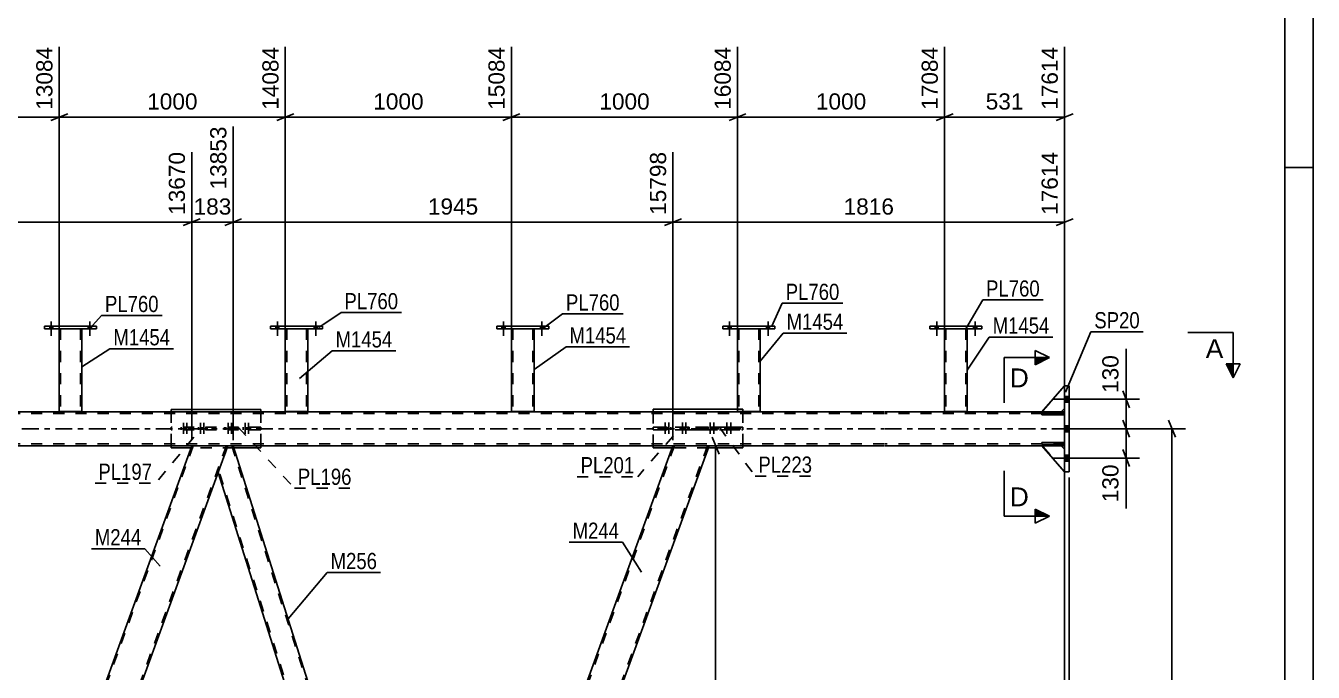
# Model space of a CAD drawing. Header units: millimetres. Extents: x -136 to 705, y -401 to 193.
# Drawn here: x 477.4 to 705.2, y -43.1 to 71.3 of the extents above; entities that cross this region are included whole.
import ezdxf

# ---------------------------------------------------------------- set-up
doc = ezdxf.new("R2010")
doc.units = ezdxf.units.MM
doc.linetypes.add('DXK_LINE_DOT2', pattern=[3.9198, 1.9599, -1.9599])
doc.linetypes.add('DXK_LINE_DOT3', pattern=[5.9187, 2.979, -0.9799, 0.9799, -0.9799])
doc.styles.add('Arial', font='ARIAL.TTF', dxfattribs={"height": 0.2})
doc.styles.add('Arial Narrow', font='ARIALN.TTF', dxfattribs={"height": 0.2})

# ---------------------------------------------------------------- blocks, each defined once
blk = doc.blocks.new('Unknown-318464307-1115')
at = {"color": 5, "linetype": 'Continuous'}
for p, q in [((705.2, -400.79), (705.2, 193.21)), ((700.2, -395.79), (700.2, 188.21)), ((705.2, 46.21), (700.2, 46.21))]:
    blk.add_line(p, q, dxfattribs=at)
blk = doc.blocks.new('Part-318464307-3198 - 3161')
at = {"color": 2, "linetype": 'Continuous'}
for p, q in [((588.4, 3.44), (588.4, 3)), ((603.34, 3.44), (588.4, 3.44)), ((604.31, 3.03), (604.31, 3)), ((588.4, -3.36), (588.4, -3)), ((591.78, -3.36), (588.4, -3.36)), ((604.31, -3.36), (598.16, -3.36)), ((604.31, -3.36), (604.31, -3))]:
    blk.add_line(p, q, dxfattribs=at)
at = {"color": 7, "linetype": 'DXK_LINE_DOT2'}
for p, q in [((588.4, -3), (588.4, 3)), ((604.31, 3.44), (603.34, 3.44)), ((604.31, 3.44), (604.31, 3.03)), ((604.31, 3), (604.31, -3)), ((598.16, -3.36), (591.78, -3.36))]:
    blk.add_line(p, q, dxfattribs=at)
blk = doc.blocks.new('Part-318464307-3328 - 3161')
at = {"color": 2, "linetype": 'Continuous'}
for p, q in [((523.34, 3.03), (523.34, 17.67)), ((527.34, 17.67), (527.34, 3.03)), ((527.31, 3.03), (523.34, 3.03)), ((527.34, 3.03), (527.31, 3.03))]:
    blk.add_line(p, q, dxfattribs=at)
at = {"color": 7, "linetype": 'DXK_LINE_DOT2'}
for p, q in [((523.34, 17.67), (527.34, 17.67)), ((523.58, 17.67), (523.58, 3.03)), ((527.1, 17.67), (527.1, 3.03)), ((527.09, 3.03), (527.1, 3.03))]:
    blk.add_line(p, q, dxfattribs=at)
blk = doc.blocks.new('Part-318464307-3621 - 3161')
at = {"color": 2, "linetype": 'Continuous'}
for p, q in [((637.38, 17.67), (637.38, 18.15)), ((646.58, 18.15), (637.38, 18.15)), ((646.58, 17.67), (637.38, 17.67)), ((646.58, 17.67), (646.58, 18.15))]:
    blk.add_line(p, q, dxfattribs=at)
blk = doc.blocks.new('Bolt-318464307-3226 - 3161')
at = {"linetype": 'Continuous'}
for points in [[(662, 4.68), (662, 5.72), (661.2, 5.72), (661.2, 4.68)], [(662, 4.68), (662, 5.72), (661.2, 5.72), (661.2, 4.68)], [(662, 4.68), (662, 5.72), (661.2, 5.72), (661.2, 4.68)], [(662, -0.52), (662, 0.52), (661.2, 0.52), (661.2, -0.52)], [(662, -0.52), (662, 0.52), (661.2, 0.52), (661.2, -0.52)], [(662, -5.72), (662, -4.68), (661.2, -4.68), (661.2, -5.72)], [(662, -5.72), (662, -4.68), (661.2, -4.68), (661.2, -5.72)], [(662, -5.72), (662, -4.68), (661.2, -4.68), (661.2, -5.72)]]:
    blk.add_hatch(color=1, dxfattribs=at).paths.add_polyline_path(points)
at = {"color": 1, "linetype": 'Continuous'}
for p, q in [((663.4, 5.2), (659.2, 5.2)), ((663.4, 5.2), (659.2, 5.2)), ((663.4, 5.2), (659.2, 5.2)), ((662, 5.72), (661.2, 5.72)), ((662, 5.72), (661.2, 5.72)), ((662, 5.72), (661.2, 5.72)), ((662, 4.68), (661.2, 4.68)), ((662, 4.68), (661.2, 4.68)), ((662, 4.68), (661.2, 4.68)), ((663.4, 0), (659.2, 0)), ((663.4, 0), (659.2, 0)), ((662, 0.52), (661.2, 0.52)), ((662, 0.52), (661.2, 0.52)), ((662, -0.52), (661.2, -0.52)), ((662, -0.52), (661.2, -0.52)), ((663.4, -5.2), (659.2, -5.2)), ((663.4, -5.2), (659.2, -5.2)), ((663.4, -5.2), (659.2, -5.2)), ((662, -4.68), (661.2, -4.68)), ((662, -4.68), (661.2, -4.68)), ((662, -4.68), (661.2, -4.68)), ((662, -5.72), (661.2, -5.72)), ((662, -5.72), (661.2, -5.72)), ((662, -5.72), (661.2, -5.72))]:
    blk.add_line(p, q, dxfattribs=at)
blk = doc.blocks.new('Part-318464307-3362 - 3161')
at = {"color": 2, "linetype": 'Continuous'}
for p, q in [((661.2, 7.6), (657.2, 3)), ((657.2, 3), (660.6, 3)), ((660.6, 3), (661.2, 3.6))]:
    blk.add_line(p, q, dxfattribs=at)
at = {"color": 7, "linetype": 'DXK_LINE_DOT2'}
blk.add_line((661.2, 7.6), (661.2, 3.6), dxfattribs=at)
blk = doc.blocks.new('Part-318464307-3249 - 3161')
at = {"color": 7, "linetype": 'DXK_LINE_DOT2'}
for p, q in [((657.2, -3), (660.6, -3)), ((661.2, -7.6), (657.2, -3)), ((660.6, -3), (661.2, -3.6)), ((661.2, -3.6), (661.2, -7.6))]:
    blk.add_line(p, q, dxfattribs=at)
blk = doc.blocks.new('Part-318464307-3250 - 3161')
at = {"color": 2, "linetype": 'Continuous'}
for p, q in [((657.2, -3), (660.6, -3)), ((661.2, -7.6), (657.2, -3)), ((660.6, -3), (661.2, -3.6))]:
    blk.add_line(p, q, dxfattribs=at)
at = {"color": 7, "linetype": 'DXK_LINE_DOT2'}
blk.add_line((661.2, -7.6), (661.2, -3.6), dxfattribs=at)
blk = doc.blocks.new('Part-318464307-3251 - 3161')
at = {"color": 7, "linetype": 'DXK_LINE_DOT2'}
for p, q in [((661.2, 7.6), (657.2, 3)), ((661.2, 3.6), (661.2, 7.6)), ((657.2, 3), (660.6, 3)), ((660.6, 3), (661.2, 3.6))]:
    blk.add_line(p, q, dxfattribs=at)
blk = doc.blocks.new('Part-318464307-3318 - 3161')
at = {"color": 2, "linetype": 'Continuous'}
for p, q in [((483.34, 3.03), (483.34, 17.67)), ((487.34, 17.67), (487.34, 3.03)), ((487.31, 3.03), (483.34, 3.03)), ((487.34, 3.03), (487.31, 3.03))]:
    blk.add_line(p, q, dxfattribs=at)
at = {"color": 7, "linetype": 'DXK_LINE_DOT2'}
for p, q in [((483.34, 17.67), (487.34, 17.67)), ((483.58, 17.67), (483.58, 3.03)), ((487.1, 17.67), (487.1, 3.03)), ((487.09, 3.03), (487.1, 3.03))]:
    blk.add_line(p, q, dxfattribs=at)
blk = doc.blocks.new('Part-318464307-3323 - 3161')
at = {"color": 2, "linetype": 'Continuous'}
for p, q in [((480.74, 17.67), (480.74, 18.15)), ((489.94, 18.15), (480.74, 18.15)), ((489.94, 17.67), (480.74, 17.67)), ((489.94, 17.67), (489.94, 18.15))]:
    blk.add_line(p, q, dxfattribs=at)
blk = doc.blocks.new('Part-318464307-3361 - 3161')
at = {"color": 7, "linetype": 'DXK_LINE_DOT2'}
for p, q in [((629.28, 2.68), (-40.02, 2.68)), ((661.2, 2.68), (629.38, 2.68)), ((660.6, 3), (657.2, 3)), ((661.2, 3), (661.2, -3)), ((629.28, -2.68), (-40.02, -2.68)), ((513.16, -3), (506.78, -3)), ((598.3, -3), (591.91, -3)), ((661.2, -2.68), (629.38, -2.68)), ((660.6, -3), (657.2, -3))]:
    blk.add_line(p, q, dxfattribs=at)
at = {"color": 2, "linetype": 'Continuous'}
for p, q in [((629.28, 3), (-36.02, 3)), ((657.2, 3), (629.38, 3)), ((661.2, 3), (660.6, 3)), ((506.78, -3), (428.03, -3)), ((591.91, -3), (513.16, -3)), ((629.28, -3), (598.3, -3)), ((657.2, -3), (629.38, -3)), ((661.2, -3), (660.6, -3))]:
    blk.add_line(p, q, dxfattribs=at)
at = {"color": 7, "linetype": 'DXK_LINE_DOT3'}
for p, q in [((-50.02, 0), (629.28, 0)), ((629.38, 0), (671.2, 0))]:
    blk.add_line(p, q, dxfattribs=at)
blk = doc.blocks.new('Part-318464307-3363 - 3161')
at = {"color": 7, "linetype": 'DXK_LINE_DOT2'}
for p, q in [((661.2, -2.44), (657.2, -2.44)), ((657.2, -2.44), (657.2, -2.76)), ((657.2, -2.76), (661.2, -2.76)), ((660.6, -2.76), (660.6, -2.44)), ((661.2, -2.76), (661.2, -2.44))]:
    blk.add_line(p, q, dxfattribs=at)
blk = doc.blocks.new('Part-318464307-3364 - 3161')
at = {"color": 7, "linetype": 'DXK_LINE_DOT2'}
for p, q in [((661.2, 2.76), (657.2, 2.76)), ((657.2, 2.76), (657.2, 2.44)), ((657.2, 2.44), (661.2, 2.44)), ((660.6, 2.76), (660.6, 2.44)), ((661.2, 2.44), (661.2, 2.76))]:
    blk.add_line(p, q, dxfattribs=at)
blk = doc.blocks.new('Part-318464307-3365 - 3161')
at = {"color": 2, "linetype": 'Continuous'}
for p, q in [((657.2, -2.44), (661.2, -2.44)), ((657.2, -2.76), (657.2, -2.44)), ((661.2, -2.76), (657.2, -2.76)), ((661.2, -2.44), (661.2, -2.76))]:
    blk.add_line(p, q, dxfattribs=at)
at = {"color": 7, "linetype": 'DXK_LINE_DOT2'}
blk.add_line((660.6, -2.76), (660.6, -2.44), dxfattribs=at)
blk = doc.blocks.new('Part-318464307-3366 - 3161')
at = {"color": 2, "linetype": 'Continuous'}
for p, q in [((657.2, 2.76), (661.2, 2.76)), ((657.2, 2.44), (657.2, 2.76)), ((661.2, 2.44), (657.2, 2.44)), ((661.2, 2.76), (661.2, 2.44))]:
    blk.add_line(p, q, dxfattribs=at)
at = {"color": 7, "linetype": 'DXK_LINE_DOT2'}
blk.add_line((660.6, 2.44), (660.6, 2.76), dxfattribs=at)
blk = doc.blocks.new('Part-318464307-3732 - 3161')
at = {"color": 2, "linetype": 'Continuous'}
for p, q in [((591.91, -3), (548.61, -121.97)), ((598.3, -3), (554.99, -121.97)), ((591.91, -3), (598.3, -3))]:
    blk.add_line(p, q, dxfattribs=at)
at = {"color": 7, "linetype": 'DXK_LINE_DOT2'}
for p, q in [((592.17, -3), (548.86, -121.97)), ((598.04, -3), (554.74, -121.97))]:
    blk.add_line(p, q, dxfattribs=at)
blk = doc.blocks.new('Part-318464307-3489 - 3161')
at = {"color": 7, "linetype": 'DXK_LINE_DOT2'}
for p, q in [((518.99, 0.27), (503.13, 0.27)), ((503.13, 0.27), (503.13, -0.21)), ((509.54, 0.27), (509.54, -0.21)), ((512.58, -0.21), (512.58, 0.27)), ((518.99, 0.27), (518.99, -0.21)), ((518.99, -0.21), (503.13, -0.21))]:
    blk.add_line(p, q, dxfattribs=at)
blk = doc.blocks.new('Part-318464307-3494 - 3161')
at = {"color": 2, "linetype": 'Continuous'}
for p, q in [((503.13, 3.43), (503.13, 3)), ((518.99, 3.43), (503.13, 3.43)), ((518.99, 3), (518.99, 3.43)), ((503.13, -3.37), (503.13, -3)), ((506.64, -3.37), (503.13, -3.37)), ((518.99, -3.37), (514.23, -3.37)), ((518.99, -3.37), (518.99, -3))]:
    blk.add_line(p, q, dxfattribs=at)
at = {"color": 7, "linetype": 'DXK_LINE_DOT2'}
for p, q in [((503.13, 3), (503.13, -3)), ((518.99, 3), (518.99, -3)), ((514.23, -3.37), (506.64, -3.37))]:
    blk.add_line(p, q, dxfattribs=at)
blk = doc.blocks.new('Part-318464307-3509 - 3161')
at = {"color": 7, "linetype": 'DXK_LINE_DOT2'}
for p, q in [((588.4, 0.28), (604.31, 0.28)), ((594.81, 0.28), (588.4, 0.28)), ((588.4, 0.28), (588.4, 0.28)), ((588.4, 0.28), (588.4, -0.2)), ((597.86, 0.28), (594.81, 0.28)), ((594.81, 0.28), (594.81, -0.2)), ((604.31, 0.28), (597.86, 0.28)), ((597.86, 0.28), (597.86, -0.2)), ((604.31, 0.28), (604.31, 0.28)), ((604.31, 0.28), (604.31, -0.2)), ((588.4, -0.2), (604.31, -0.2)), ((594.81, -0.2), (588.4, -0.2)), ((594.81, -0.2), (597.86, -0.2)), ((597.86, -0.2), (604.31, -0.2))]:
    blk.add_line(p, q, dxfattribs=at)
blk = doc.blocks.new('Part-318464307-3611 - 3161')
at = {"color": 2, "linetype": 'Continuous'}
for p, q in [((600.74, 17.67), (600.74, 18.15)), ((609.94, 18.15), (600.74, 18.15)), ((609.94, 17.67), (600.74, 17.67)), ((609.94, 17.67), (609.94, 18.15))]:
    blk.add_line(p, q, dxfattribs=at)
blk = doc.blocks.new('Part-318464307-3577 - 3161')
at = {"color": 2, "linetype": 'Continuous'}
for p, q in [((520.74, 17.67), (520.74, 18.15)), ((529.94, 18.15), (520.74, 18.15)), ((529.94, 17.67), (520.74, 17.67)), ((529.94, 17.67), (529.94, 18.15))]:
    blk.add_line(p, q, dxfattribs=at)
blk = doc.blocks.new('Part-318464307-3582 - 3161')
at = {"color": 2, "linetype": 'Continuous'}
for p, q in [((563.34, 3.03), (563.34, 17.67)), ((567.34, 17.67), (567.34, 3.03)), ((567.31, 3.03), (563.34, 3.03)), ((567.34, 3.03), (567.31, 3.03))]:
    blk.add_line(p, q, dxfattribs=at)
at = {"color": 7, "linetype": 'DXK_LINE_DOT2'}
for p, q in [((563.34, 17.67), (567.34, 17.67)), ((563.58, 17.67), (563.58, 3.03)), ((567.1, 17.67), (567.1, 3.03)), ((567.08, 3.03), (567.1, 3.03))]:
    blk.add_line(p, q, dxfattribs=at)
blk = doc.blocks.new('Bolt-318464307-3584 - 3161')
at = {"linetype": 'Continuous'}
for points in [[(638.3, 17.67), (638.86, 17.67), (638.86, 18.15), (638.3, 18.15)], [(638.3, 17.67), (638.86, 17.67), (638.86, 18.15), (638.3, 18.15)], [(645.1, 17.67), (645.66, 17.67), (645.66, 18.15), (645.1, 18.15)], [(645.1, 17.67), (645.66, 17.67), (645.66, 18.15), (645.1, 18.15)]]:
    blk.add_hatch(color=1, dxfattribs=at).paths.add_polyline_path(points)
at = {"color": 1, "linetype": 'Continuous'}
for p, q in [((638.58, 18.95), (638.58, 16.43)), ((638.58, 18.95), (638.58, 16.43)), ((645.38, 18.95), (645.38, 16.43)), ((645.38, 18.95), (645.38, 16.43)), ((638.3, 18.15), (638.3, 17.67)), ((638.3, 18.15), (638.3, 17.67)), ((638.86, 18.15), (638.86, 17.67)), ((638.86, 18.15), (638.86, 17.67)), ((645.1, 18.15), (645.1, 17.67)), ((645.1, 18.15), (645.1, 17.67)), ((645.66, 18.15), (645.66, 17.67)), ((645.66, 18.15), (645.66, 17.67))]:
    blk.add_line(p, q, dxfattribs=at)
blk = doc.blocks.new('Bolt-318464307-3585 - 3161')
at = {"color": 1, "linetype": 'DXK_LINE_DOT2'}
for p, q in [((590.21, 0.28), (590.21, -0.2)), ((590.57, 1.08), (590.57, -2.12)), ((590.81, 0.28), (590.81, -0.2)), ((590.93, 0.28), (590.93, -0.2)), ((591.17, 1.08), (591.17, -2.12)), ((591.53, 0.28), (591.53, -0.2)), ((593.22, 0.28), (593.22, -0.2)), ((593.58, 1.08), (593.58, -2.12)), ((593.82, 0.28), (593.82, -0.2)), ((593.94, 0.28), (593.94, -0.2)), ((594.18, 1.08), (594.18, -2.12)), ((594.54, 0.28), (594.54, -0.2))]:
    blk.add_line(p, q, dxfattribs=at)
blk = doc.blocks.new('Bolt-318464307-3586 - 3161')
at = {"linetype": 'Continuous'}
for points in [[(601.66, 17.67), (602.22, 17.67), (602.22, 18.15), (601.66, 18.15)], [(601.66, 17.67), (602.22, 17.67), (602.22, 18.15), (601.66, 18.15)], [(608.46, 17.67), (609.02, 17.67), (609.02, 18.15), (608.46, 18.15)], [(608.46, 17.67), (609.02, 17.67), (609.02, 18.15), (608.46, 18.15)]]:
    blk.add_hatch(color=1, dxfattribs=at).paths.add_polyline_path(points)
at = {"color": 1, "linetype": 'Continuous'}
for p, q in [((601.94, 18.95), (601.94, 16.43)), ((601.94, 18.95), (601.94, 16.43)), ((608.74, 18.95), (608.74, 16.43)), ((608.74, 18.95), (608.74, 16.43)), ((601.66, 18.15), (601.66, 17.67)), ((601.66, 18.15), (601.66, 17.67)), ((602.22, 18.15), (602.22, 17.67)), ((602.22, 18.15), (602.22, 17.67)), ((608.46, 18.15), (608.46, 17.67)), ((608.46, 18.15), (608.46, 17.67)), ((609.02, 18.15), (609.02, 17.67)), ((609.02, 18.15), (609.02, 17.67))]:
    blk.add_line(p, q, dxfattribs=at)
blk = doc.blocks.new('Bolt-318464307-3588 - 3161')
at = {"linetype": 'Continuous'}
for points in [[(561.66, 17.67), (562.22, 17.67), (562.22, 18.15), (561.66, 18.15)], [(561.66, 17.67), (562.22, 17.67), (562.22, 18.15), (561.66, 18.15)], [(568.46, 17.67), (569.02, 17.67), (569.02, 18.15), (568.46, 18.15)], [(568.46, 17.67), (569.02, 17.67), (569.02, 18.15), (568.46, 18.15)]]:
    blk.add_hatch(color=1, dxfattribs=at).paths.add_polyline_path(points)
at = {"color": 1, "linetype": 'Continuous'}
for p, q in [((561.94, 18.95), (561.94, 16.43)), ((561.94, 18.95), (561.94, 16.43)), ((568.74, 18.95), (568.74, 16.43)), ((568.74, 18.95), (568.74, 16.43)), ((561.66, 18.15), (561.66, 17.67)), ((561.66, 18.15), (561.66, 17.67)), ((562.22, 18.15), (562.22, 17.67)), ((562.22, 18.15), (562.22, 17.67)), ((568.46, 18.15), (568.46, 17.67)), ((568.46, 18.15), (568.46, 17.67)), ((569.02, 18.15), (569.02, 17.67)), ((569.02, 18.15), (569.02, 17.67))]:
    blk.add_line(p, q, dxfattribs=at)
blk = doc.blocks.new('Part-318464307-3601 - 3161')
at = {"color": 2, "linetype": 'Continuous'}
for p, q in [((560.74, 17.67), (560.74, 18.15)), ((569.94, 18.15), (560.74, 18.15)), ((569.94, 17.67), (560.74, 17.67)), ((569.94, 17.67), (569.94, 18.15))]:
    blk.add_line(p, q, dxfattribs=at)
blk = doc.blocks.new('Part-318464307-3606 - 3161')
at = {"color": 2, "linetype": 'Continuous'}
for p, q in [((603.34, 3.03), (603.34, 17.67)), ((607.34, 17.67), (607.34, 3.03)), ((607.31, 3.03), (603.34, 3.03)), ((607.34, 3.03), (607.31, 3.03))]:
    blk.add_line(p, q, dxfattribs=at)
at = {"color": 7, "linetype": 'DXK_LINE_DOT2'}
for p, q in [((603.34, 17.67), (607.34, 17.67)), ((603.58, 17.67), (603.58, 3.03)), ((607.1, 17.67), (607.1, 3.03)), ((607.09, 3.03), (607.1, 3.03))]:
    blk.add_line(p, q, dxfattribs=at)
blk = doc.blocks.new('Part-318464307-3616 - 3161')
at = {"color": 2, "linetype": 'Continuous'}
for p, q in [((639.98, 3.03), (639.98, 17.67)), ((643.98, 17.67), (643.98, 3.03)), ((643.94, 3.03), (639.98, 3.03)), ((643.98, 3.03), (643.94, 3.03))]:
    blk.add_line(p, q, dxfattribs=at)
at = {"color": 7, "linetype": 'DXK_LINE_DOT2'}
for p, q in [((639.98, 17.67), (643.98, 17.67)), ((640.22, 17.67), (640.22, 3.03)), ((643.74, 17.67), (643.74, 3.03)), ((643.67, 3.03), (643.68, 3.03)), ((643.68, 3.03), (643.72, 3.03)), ((643.72, 3.03), (643.74, 3.03))]:
    blk.add_line(p, q, dxfattribs=at)
blk = doc.blocks.new('Bolt-318464307-3631 - 3161')
at = {"linetype": 'Continuous'}
for points in [[(521.66, 17.67), (522.22, 17.67), (522.22, 18.15), (521.66, 18.15)], [(521.66, 17.67), (522.22, 17.67), (522.22, 18.15), (521.66, 18.15)], [(528.46, 17.67), (529.02, 17.67), (529.02, 18.15), (528.46, 18.15)], [(528.46, 17.67), (529.02, 17.67), (529.02, 18.15), (528.46, 18.15)]]:
    blk.add_hatch(color=1, dxfattribs=at).paths.add_polyline_path(points)
at = {"color": 1, "linetype": 'Continuous'}
for p, q in [((521.94, 18.95), (521.94, 16.43)), ((521.94, 18.95), (521.94, 16.43)), ((528.74, 18.95), (528.74, 16.43)), ((528.74, 18.95), (528.74, 16.43)), ((521.66, 18.15), (521.66, 17.67)), ((521.66, 18.15), (521.66, 17.67)), ((522.22, 18.15), (522.22, 17.67)), ((522.22, 18.15), (522.22, 17.67)), ((528.46, 18.15), (528.46, 17.67)), ((528.46, 18.15), (528.46, 17.67)), ((529.02, 18.15), (529.02, 17.67)), ((529.02, 18.15), (529.02, 17.67))]:
    blk.add_line(p, q, dxfattribs=at)
blk = doc.blocks.new('Bolt-318464307-3632 - 3161')
at = {"color": 1, "linetype": 'DXK_LINE_DOT2'}
for p, q in [((504.94, 0.27), (504.94, -0.21)), ((505.3, 1.07), (505.3, -1.93)), ((505.54, 0.27), (505.54, -0.21)), ((505.66, 0.27), (505.66, -0.21)), ((505.9, 1.07), (505.9, -1.93)), ((506.26, 0.27), (506.26, -0.21)), ((507.95, 0.27), (507.95, -0.21)), ((508.31, 1.07), (508.31, -1.93)), ((508.55, 0.27), (508.55, -0.21)), ((508.67, 0.27), (508.67, -0.21)), ((508.91, 1.07), (508.91, -1.93)), ((509.27, 0.27), (509.27, -0.21))]:
    blk.add_line(p, q, dxfattribs=at)
blk = doc.blocks.new('Bolt-318464307-3633 - 3161')
at = {"color": 1, "linetype": 'DXK_LINE_DOT2'}
for p, q in [((512.84, 0.27), (512.84, -0.21)), ((513.2, 1.07), (513.2, -1.93)), ((513.45, 0.27), (513.45, -0.21)), ((513.56, 0.27), (513.56, -0.21)), ((513.81, 1.07), (513.81, -1.93)), ((514.17, 0.27), (514.17, -0.21)), ((515.86, 0.27), (515.86, -0.21)), ((516.22, 1.07), (516.22, -1.93)), ((516.46, 0.27), (516.46, -0.21)), ((516.58, 0.27), (516.58, -0.21)), ((516.82, 1.07), (516.82, -1.93)), ((517.18, 0.27), (517.18, -0.21))]:
    blk.add_line(p, q, dxfattribs=at)
blk = doc.blocks.new('Part-318464307-3727 - 3161')
at = {"color": 2, "linetype": 'Continuous'}
for p, q in [((506.78, -3), (463.47, -121.97)), ((513.16, -3), (469.86, -121.97)), ((506.78, -3), (513.16, -3))]:
    blk.add_line(p, q, dxfattribs=at)
at = {"color": 7, "linetype": 'DXK_LINE_DOT2'}
for p, q in [((507.03, -3), (463.73, -121.97)), ((512.91, -3), (469.6, -121.97))]:
    blk.add_line(p, q, dxfattribs=at)
blk = doc.blocks.new('Part-318464307-3737 - 3161')
at = {"color": 7, "linetype": 'DXK_LINE_DOT2'}
for p, q in [((513.16, -3), (511.43, -7.77)), ((514.11, -3), (513.16, -3)), ((513.86, -3), (550.21, -117.58)), ((547.91, -121.97), (511.56, -7.4))]:
    blk.add_line(p, q, dxfattribs=at)
at = {"color": 2, "linetype": 'Continuous'}
for p, q in [((550.34, -117.21), (514.11, -3)), ((547.66, -121.97), (511.43, -7.77))]:
    blk.add_line(p, q, dxfattribs=at)
blk = doc.blocks.new('Bolt-318464307-3741 - 3161')
at = {"color": 1, "linetype": 'DXK_LINE_DOT2'}
for p, q in [((598.14, 0.28), (598.14, -0.2)), ((598.5, 1.08), (598.5, -1.92)), ((598.79, 0.28), (598.79, -0.2)), ((598.86, 0.28), (598.86, -0.2)), ((599.15, 1.08), (599.15, -1.92)), ((599.51, 0.28), (599.51, -0.2)), ((601.12, 0.28), (601.12, -0.2)), ((601.48, 1.08), (601.48, -1.92)), ((601.77, 0.28), (601.77, -0.2)), ((601.84, 0.28), (601.84, -0.2)), ((602.13, 1.08), (602.13, -1.92)), ((602.49, 0.28), (602.49, -0.2))]:
    blk.add_line(p, q, dxfattribs=at)
blk = doc.blocks.new('Bolt-318464307-3748 - 3161')
at = {"linetype": 'Continuous'}
for points in [[(481.66, 17.67), (482.22, 17.67), (482.22, 18.15), (481.66, 18.15)], [(481.66, 17.67), (482.22, 17.67), (482.22, 18.15), (481.66, 18.15)], [(488.46, 17.67), (489.02, 17.67), (489.02, 18.15), (488.46, 18.15)], [(488.46, 17.67), (489.02, 17.67), (489.02, 18.15), (488.46, 18.15)]]:
    blk.add_hatch(color=1, dxfattribs=at).paths.add_polyline_path(points)
at = {"color": 1, "linetype": 'Continuous'}
for p, q in [((481.94, 18.95), (481.94, 16.43)), ((481.94, 18.95), (481.94, 16.43)), ((488.74, 18.95), (488.74, 16.43)), ((488.74, 18.95), (488.74, 16.43)), ((481.66, 18.15), (481.66, 17.67)), ((481.66, 18.15), (481.66, 17.67)), ((482.22, 18.15), (482.22, 17.67)), ((482.22, 18.15), (482.22, 17.67)), ((488.46, 18.15), (488.46, 17.67)), ((488.46, 18.15), (488.46, 17.67)), ((489.02, 18.15), (489.02, 17.67)), ((489.02, 18.15), (489.02, 17.67))]:
    blk.add_line(p, q, dxfattribs=at)
blk = doc.blocks.new('Part-318464307-3763 - 3161')
at = {"color": 2, "linetype": 'Continuous'}
for p, q in [((661.2, -7.6), (661.2, 7.6)), ((662, 7.6), (661.2, 7.6)), ((662, -7.6), (662, 7.6)), ((662, -7.6), (661.2, -7.6))]:
    blk.add_line(p, q, dxfattribs=at)
blk = doc.blocks.new('StraightDimension-318464307-4557 - 3161')
at = {"color": 7, "linetype": 'Continuous'}
for p, q in [((663, 0), (674.49, 0)), ((671.49, 1.5), (672.69, -1.5)), ((672.09, -5.2), (672.09, 0)), ((672.69, -6.7), (671.49, -3.7)), ((663, -5.2), (674.49, -5.2))]:
    blk.add_line(p, q, dxfattribs=at)
at = {"color": 0}
blk.add_wipeout([(671.34, -5.73), (667.14, -5.73), (667.14, -13.6), (671.34, -13.6)], dxfattribs=at)
at = {"color": 7, "linetype": 'Continuous'}
blk.add_line((672.09, -5.2), (672.09, -14.12), dxfattribs=at)
blk.add_line((672.09, -5.2), (672.09, -14.12), dxfattribs=at)
at = {"color": 3, "style": 'Arial'}
blk.add_text('130', height=2.865, rotation=90.0002, dxfattribs=at).set_placement((670.74, -13))
blk = doc.blocks.new('StraightDimension-318464307-4714 - 3161')
at = {"color": 7, "linetype": 'Continuous'}
for p, q in [((591.91, -2), (591.91, 48.94)), ((661.2, 4), (661.2, 48.94)), ((593.41, 37.12), (590.41, 35.92)), ((591.91, 36.52), (661.2, 36.52)), ((659.7, 35.92), (662.7, 37.12))]:
    blk.add_line(p, q, dxfattribs=at)
at = {"color": 0, "linetype": 'Continuous'}
blk.add_wipeout([(660.6, 49.54), (656.4, 49.54), (656.4, 37.22), (660.6, 37.22)], dxfattribs=at)
at = {"color": 0}
blk.add_wipeout([(631.6, 37.27), (631.6, 41.47), (621.51, 41.47), (621.51, 37.27)], dxfattribs=at)
at = {"color": 3, "linetype": 'Continuous', "style": 'Arial'}
blk.add_text('17614', height=2.865, rotation=90.0002, dxfattribs=at).set_placement((660, 37.82))
at = {"color": 3, "style": 'Arial'}
blk.add_text('1816', height=2.865, dxfattribs=at).set_placement((622.11, 37.87))
blk = doc.blocks.new('StraightDimension-318464307-4394 - 3161')
at = {"color": 7, "linetype": 'Continuous'}
for p, q in [((523.34, 15.44), (523.34, 67.52)), ((563.34, 16.33), (563.34, 67.52)), ((524.84, 55.7), (521.84, 54.5)), ((523.34, 55.1), (563.34, 55.1)), ((561.84, 54.5), (564.84, 55.7))]:
    blk.add_line(p, q, dxfattribs=at)
at = {"color": 0, "linetype": 'Continuous'}
blk.add_wipeout([(562.74, 68.12), (558.54, 68.12), (558.54, 55.8), (562.74, 55.8)], dxfattribs=at)
at = {"color": 0}
blk.add_wipeout([(548.39, 55.85), (548.39, 60.05), (538.3, 60.05), (538.3, 55.85)], dxfattribs=at)
at = {"color": 3, "linetype": 'Continuous', "style": 'Arial'}
blk.add_text('15084', height=2.865, rotation=90.0002, dxfattribs=at).set_placement((562.14, 56.4))
at = {"color": 3, "style": 'Arial'}
blk.add_text('1000', height=2.865, dxfattribs=at).set_placement((538.9, 56.45))
blk = doc.blocks.new('StraightDimension-318464307-4760 - 3161')
at = {"color": 7, "linetype": 'Continuous'}
for p, q in [((514.11, -2), (514.11, 53.44)), ((506.78, -2), (506.78, 48.94)), ((505.28, 35.92), (508.28, 37.12)), ((506.78, 36.52), (514.11, 36.52)), ((515.61, 37.12), (512.61, 35.92))]:
    blk.add_line(p, q, dxfattribs=at)
at = {"color": 0}
blk.add_wipeout([(514.38, 37.27), (514.38, 41.47), (506.51, 41.47), (506.51, 37.27)], dxfattribs=at)
at = {"color": 0, "linetype": 'Continuous'}
blk.add_wipeout([(513.51, 54.04), (509.31, 54.04), (509.31, 41.72), (513.51, 41.72)], dxfattribs=at)
at = {"color": 3, "linetype": 'Continuous', "style": 'Arial'}
blk.add_text('13853', height=2.865, rotation=90.0002, dxfattribs=at).set_placement((512.91, 42.32))
at = {"color": 3, "style": 'Arial'}
blk.add_text('183', height=2.865, dxfattribs=at).set_placement((507.11, 37.87))
blk = doc.blocks.new('StraightDimension-318464307-5139 - 3161')
at = {"color": 7, "linetype": 'Continuous'}
blk.add_line((662, -8.6), (662, -162.87), dxfattribs=at)
blk = doc.blocks.new('StraightDimension-318464307-4374 - 3161')
at = {"color": 7, "linetype": 'Continuous'}
for p, q in [((603.34, 16.33), (603.34, 67.52)), ((639.98, 16.33), (639.98, 67.52)), ((604.84, 55.7), (601.84, 54.5)), ((603.34, 55.1), (639.98, 55.1)), ((638.48, 54.5), (641.48, 55.7))]:
    blk.add_line(p, q, dxfattribs=at)
at = {"color": 0, "linetype": 'Continuous'}
blk.add_wipeout([(639.38, 68.12), (635.18, 68.12), (635.18, 55.8), (639.38, 55.8)], dxfattribs=at)
at = {"color": 0}
blk.add_wipeout([(626.71, 55.85), (626.71, 60.05), (616.61, 60.05), (616.61, 55.85)], dxfattribs=at)
at = {"color": 3, "linetype": 'Continuous', "style": 'Arial'}
blk.add_text('17084', height=2.865, rotation=90.0002, dxfattribs=at).set_placement((638.78, 56.4))
at = {"color": 3, "style": 'Arial'}
blk.add_text('1000', height=2.865, dxfattribs=at).set_placement((617.21, 56.45))
blk = doc.blocks.new('StraightDimension-318464307-4414 - 3161')
at = {"color": 7, "linetype": 'Continuous'}
for p, q in [((443.34, 15.44), (443.34, 67.52)), ((483.34, 15.44), (483.34, 67.52)), ((444.84, 55.7), (441.84, 54.5)), ((443.34, 55.1), (483.34, 55.1)), ((481.84, 54.5), (484.84, 55.7))]:
    blk.add_line(p, q, dxfattribs=at)
at = {"color": 0, "linetype": 'Continuous'}
blk.add_wipeout([(482.74, 68.12), (478.54, 68.12), (478.54, 55.8), (482.74, 55.8)], dxfattribs=at)
at = {"color": 0}
blk.add_wipeout([(468.39, 55.85), (468.39, 60.05), (458.3, 60.05), (458.3, 55.85)], dxfattribs=at)
at = {"color": 3, "linetype": 'Continuous', "style": 'Arial'}
blk.add_text('13084', height=2.865, rotation=90.0002, dxfattribs=at).set_placement((482.14, 56.4))
at = {"color": 3, "style": 'Arial'}
blk.add_text('1000', height=2.865, dxfattribs=at).set_placement((458.9, 56.45))
blk = doc.blocks.new('StraightDimension-318464307-4022 - 3161')
at = {"color": 7, "linetype": 'Continuous'}
blk.add_line((661.2, -4), (661.2, -69.03), dxfattribs=at)
blk = doc.blocks.new('StraightDimension-318464307-4364 - 3161')
at = {"color": 7, "linetype": 'Continuous'}
for p, q in [((639.98, 16.33), (639.98, 67.52)), ((661.2, 4), (661.2, 67.52)), ((641.48, 55.7), (638.48, 54.5)), ((639.98, 55.1), (661.2, 55.1)), ((659.7, 54.5), (662.7, 55.7))]:
    blk.add_line(p, q, dxfattribs=at)
at = {"color": 0, "linetype": 'Continuous'}
blk.add_wipeout([(660.6, 68.12), (656.4, 68.12), (656.4, 55.8), (660.6, 55.8)], dxfattribs=at)
at = {"color": 0}
blk.add_wipeout([(654.52, 55.85), (654.52, 60.05), (646.65, 60.05), (646.65, 55.85)], dxfattribs=at)
at = {"color": 3, "linetype": 'Continuous', "style": 'Arial'}
blk.add_text('17614', height=2.865, rotation=90.0002, dxfattribs=at).set_placement((660, 56.4))
at = {"color": 3, "style": 'Arial'}
blk.add_text('531', height=2.865, dxfattribs=at).set_placement((647.25, 56.45))
blk = doc.blocks.new('StraightDimension-318464307-4384 - 3161')
at = {"color": 7, "linetype": 'Continuous'}
for p, q in [((563.34, 16.33), (563.34, 67.52)), ((603.34, 16.33), (603.34, 67.52)), ((564.84, 55.7), (561.84, 54.5)), ((563.34, 55.1), (603.34, 55.1)), ((601.84, 54.5), (604.84, 55.7))]:
    blk.add_line(p, q, dxfattribs=at)
at = {"color": 0, "linetype": 'Continuous'}
blk.add_wipeout([(602.74, 68.12), (598.54, 68.12), (598.54, 55.8), (602.74, 55.8)], dxfattribs=at)
at = {"color": 0}
blk.add_wipeout([(588.39, 55.85), (588.39, 60.05), (578.3, 60.05), (578.3, 55.85)], dxfattribs=at)
at = {"color": 3, "linetype": 'Continuous', "style": 'Arial'}
blk.add_text('16084', height=2.865, rotation=90.0002, dxfattribs=at).set_placement((602.14, 56.4))
at = {"color": 3, "style": 'Arial'}
blk.add_text('1000', height=2.865, dxfattribs=at).set_placement((578.9, 56.45))
blk = doc.blocks.new('StraightDimension-318464307-4404 - 3161')
at = {"color": 7, "linetype": 'Continuous'}
for p, q in [((483.34, 15.44), (483.34, 67.52)), ((523.34, 15.44), (523.34, 67.52)), ((484.84, 55.7), (481.84, 54.5)), ((483.34, 55.1), (523.34, 55.1)), ((521.84, 54.5), (524.84, 55.7))]:
    blk.add_line(p, q, dxfattribs=at)
at = {"color": 0, "linetype": 'Continuous'}
blk.add_wipeout([(522.74, 68.12), (518.54, 68.12), (518.54, 55.8), (522.74, 55.8)], dxfattribs=at)
at = {"color": 0}
blk.add_wipeout([(508.39, 55.85), (508.39, 60.05), (498.3, 60.05), (498.3, 55.85)], dxfattribs=at)
at = {"color": 3, "linetype": 'Continuous', "style": 'Arial'}
blk.add_text('14084', height=2.865, rotation=90.0002, dxfattribs=at).set_placement((522.14, 56.4))
at = {"color": 3, "style": 'Arial'}
blk.add_text('1000', height=2.865, dxfattribs=at).set_placement((498.9, 56.45))
blk = doc.blocks.new('StraightDimension-318464307-4565 - 3161')
at = {"color": 7, "linetype": 'Continuous'}
for p, q in [((663, 5.2), (674.49, 5.2)), ((671.49, 6.7), (672.69, 3.7)), ((672.09, 0), (672.09, 5.2)), ((663, 0), (674.49, 0)), ((672.69, -1.5), (671.49, 1.5))]:
    blk.add_line(p, q, dxfattribs=at)
at = {"color": 0}
blk.add_wipeout([(671.34, 13.6), (667.14, 13.6), (667.14, 5.72), (671.34, 5.72)], dxfattribs=at)
at = {"color": 7, "linetype": 'Continuous'}
blk.add_line((672.09, 5.2), (672.09, 14.12), dxfattribs=at)
blk.add_line((672.09, 5.2), (672.09, 14.12), dxfattribs=at)
at = {"color": 3, "style": 'Arial'}
blk.add_text('130', height=2.865, rotation=90.0002, dxfattribs=at).set_placement((670.74, 6.33))
blk = doc.blocks.new('StraightDimension-318464307-4733 - 3161')
at = {"color": 7, "linetype": 'Continuous'}
for p, q in [((514.11, -2), (514.11, 53.44)), ((591.91, -2), (591.91, 48.94)), ((515.61, 37.12), (512.61, 35.92)), ((514.11, 36.52), (591.91, 36.52)), ((590.41, 35.92), (593.41, 37.12))]:
    blk.add_line(p, q, dxfattribs=at)
at = {"color": 0, "linetype": 'Continuous'}
blk.add_wipeout([(591.31, 49.54), (587.11, 49.54), (587.11, 37.22), (591.31, 37.22)], dxfattribs=at)
at = {"color": 0}
blk.add_wipeout([(558.06, 37.27), (558.06, 41.47), (547.96, 41.47), (547.96, 37.27)], dxfattribs=at)
at = {"color": 3, "linetype": 'Continuous', "style": 'Arial'}
blk.add_text('15798', height=2.865, rotation=90.0002, dxfattribs=at).set_placement((590.71, 37.82))
at = {"color": 3, "style": 'Arial'}
blk.add_text('1945', height=2.865, dxfattribs=at).set_placement((548.56, 37.87))
blk = doc.blocks.new('StraightDimension-318464307-4588 - 3161')
at = {"color": 7, "linetype": 'Continuous'}
for p, q in [((663, 0), (682.61, 0)), ((680.81, -1.5), (679.61, 1.5)), ((680.21, -124.97), (680.21, 0))]:
    blk.add_line(p, q, dxfattribs=at)
blk = doc.blocks.new('StraightDimension-318464307-4651 - 3161')
at = {"color": 7, "linetype": 'Continuous'}
for p, q in [((600.07, -4.5), (598.87, -1.5)), ((606.43, -3), (596.62, -3)), ((599.47, -121.97), (599.47, -3))]:
    blk.add_line(p, q, dxfattribs=at)
blk = doc.blocks.new('StraightDimension-318464307-4786 - 3161')
at = {"color": 7, "linetype": 'Continuous'}
for p, q in [((428.98, -2), (428.98, 53.44)), ((506.78, -2), (506.78, 48.94)), ((430.48, 37.12), (427.48, 35.92)), ((428.98, 36.52), (506.78, 36.52)), ((505.28, 35.92), (508.28, 37.12))]:
    blk.add_line(p, q, dxfattribs=at)
at = {"color": 0, "linetype": 'Continuous'}
blk.add_wipeout([(506.18, 49.54), (501.98, 49.54), (501.98, 37.22), (506.18, 37.22)], dxfattribs=at)
at = {"color": 0}
blk.add_wipeout([(472.92, 37.27), (472.92, 41.47), (462.83, 41.47), (462.83, 37.27)], dxfattribs=at)
at = {"color": 3, "linetype": 'Continuous', "style": 'Arial'}
blk.add_text('13670', height=2.865, rotation=90.0002, dxfattribs=at).set_placement((505.58, 37.82))
at = {"color": 3, "style": 'Arial'}
blk.add_text('1945', height=2.865, dxfattribs=at).set_placement((463.43, 37.87))
blk = doc.blocks.new('Mark-318464307-3194 - 3161')
at = {"color": 0}
blk.add_wipeout([(585.08, -7.88), (585.08, -4.88), (575.58, -4.88), (575.58, -7.88)], dxfattribs=at)
blk.add_wipeout([(585.08, -7.88), (585.08, -4.88), (575.58, -4.88), (575.58, -7.88)], dxfattribs=at)
at = {"color": 30, "linetype": 'DXK_LINE_DOT2'}
for p in [(591.95, -1.33), (574.98, -8.48)]:
    blk.add_line(p, (585.68, -8.48), dxfattribs=at)
at = {"color": 3, "style": 'Arial Narrow'}
blk.add_text('PL201', height=2.863, dxfattribs=at).set_placement((575.58, -7.88))
blk = doc.blocks.new('SectionMark-318464307-5212 - 3161')
at = {"color": 6, "linetype": 'Continuous'}
for p in [(691.04, 17), (692.29, 11.5)]:
    blk.add_line(p, (691.04, 9), dxfattribs=at)
at = {"color": 0, "linetype": 'Continuous'}
blk.add_wipeout([(689.29, 12.5), (689.29, 16), (686.18, 16), (686.18, 12.5)], dxfattribs=at)
at = {"linetype": 'Continuous'}
blk.add_hatch(color=6, dxfattribs=at).paths.add_polyline_path([(689.79, 11.5), (691.04, 11.5), (691.04, 9)])
at = {"color": 6, "linetype": 'Continuous'}
for p, q in [((691.04, 17), (683.04, 17)), ((689.79, 11.5), (692.29, 11.5)), ((691.04, 9), (689.79, 11.5))]:
    blk.add_line(p, q, dxfattribs=at)
at = {"color": 3, "linetype": 'Continuous', "style": 'Arial'}
blk.add_text('A', height=3.34, dxfattribs=at).set_placement((686.18, 12.5))
blk = doc.blocks.new('Mark-318464307-3314 - 3161')
at = {"color": 0}
blk.add_wipeout([(502.96, 14.75), (502.96, 17.75), (492.91, 17.75), (492.91, 14.75)], dxfattribs=at)
blk.add_wipeout([(502.96, 14.75), (502.96, 17.75), (492.91, 17.75), (492.91, 14.75)], dxfattribs=at)
at = {"color": 30, "linetype": 'Continuous'}
for p, q in [((487.34, 10.95), (492.31, 14.15)), ((492.31, 14.15), (503.56, 14.15))]:
    blk.add_line(p, q, dxfattribs=at)
at = {"color": 3, "style": 'Arial Narrow'}
blk.add_text('M1454', height=2.863, dxfattribs=at).set_placement((492.91, 14.75))
blk = doc.blocks.new('Mark-318464307-3319 - 3161')
at = {"color": 0}
blk.add_wipeout([(500.94, 20.64), (500.94, 23.64), (491.43, 23.64), (491.43, 20.64)], dxfattribs=at)
blk.add_wipeout([(500.94, 20.64), (500.94, 23.64), (491.43, 23.64), (491.43, 20.64)], dxfattribs=at)
at = {"color": 30, "linetype": 'Continuous'}
for p, q in [((488.74, 17.75), (490.83, 20.04)), ((490.83, 20.04), (501.54, 20.04))]:
    blk.add_line(p, q, dxfattribs=at)
at = {"color": 3, "style": 'Arial Narrow'}
blk.add_text('PL760', height=2.863, dxfattribs=at).set_placement((491.43, 20.64))
blk = doc.blocks.new('Mark-318464307-3324 - 3161')
at = {"color": 0}
blk.add_wipeout([(542.28, 14.37), (542.28, 17.37), (532.23, 17.37), (532.23, 14.37)], dxfattribs=at)
blk.add_wipeout([(542.28, 14.37), (542.28, 17.37), (532.23, 17.37), (532.23, 14.37)], dxfattribs=at)
at = {"color": 30, "linetype": 'Continuous'}
for p, q in [((525.85, 8.87), (531.63, 13.77)), ((531.63, 13.77), (542.88, 13.77))]:
    blk.add_line(p, q, dxfattribs=at)
at = {"color": 3, "style": 'Arial Narrow'}
blk.add_text('M1454', height=2.863, dxfattribs=at).set_placement((532.23, 14.37))
blk = doc.blocks.new('Mark-318464307-3485 - 3161')
at = {"color": 0}
blk.add_wipeout([(535.06, -9.93), (535.06, -6.93), (525.56, -6.93), (525.56, -9.93)], dxfattribs=at)
blk.add_wipeout([(535.06, -9.93), (535.06, -6.93), (525.56, -6.93), (525.56, -9.93)], dxfattribs=at)
at = {"color": 30, "linetype": 'DXK_LINE_DOT2'}
for p, q in [((515.02, 0.27), (524.96, -10.53)), ((524.96, -10.53), (535.66, -10.53))]:
    blk.add_line(p, q, dxfattribs=at)
at = {"color": 3, "style": 'Arial Narrow'}
blk.add_text('PL196', height=2.863, dxfattribs=at).set_placement((525.56, -9.93))
blk = doc.blocks.new('Mark-318464307-3490 - 3161')
at = {"color": 0}
blk.add_wipeout([(499.78, -9.04), (499.78, -6.04), (490.27, -6.04), (490.27, -9.04)], dxfattribs=at)
blk.add_wipeout([(499.78, -9.04), (499.78, -6.04), (490.27, -6.04), (490.27, -9.04)], dxfattribs=at)
at = {"color": 30, "linetype": 'DXK_LINE_DOT2'}
for p in [(507.15, -1.48), (489.67, -9.64)]:
    blk.add_line(p, (500.38, -9.64), dxfattribs=at)
at = {"color": 3, "style": 'Arial Narrow'}
blk.add_text('PL197', height=2.863, dxfattribs=at).set_placement((490.27, -9.04))
blk = doc.blocks.new('Mark-318464307-3505 - 3161')
at = {"color": 0}
blk.add_wipeout([(616.55, -7.78), (616.55, -4.78), (607.04, -4.78), (607.04, -7.78)], dxfattribs=at)
blk.add_wipeout([(616.55, -7.78), (616.55, -4.78), (607.04, -4.78), (607.04, -7.78)], dxfattribs=at)
at = {"color": 30, "linetype": 'DXK_LINE_DOT2'}
for p, q in [((600.15, 0.28), (606.44, -8.38)), ((606.44, -8.38), (617.15, -8.38))]:
    blk.add_line(p, q, dxfattribs=at)
at = {"color": 3, "style": 'Arial Narrow'}
blk.add_text('PL223', height=2.863, dxfattribs=at).set_placement((607.04, -7.78))
blk = doc.blocks.new('Mark-318464307-3597 - 3161')
at = {"color": 0}
blk.add_wipeout([(582.5, 20.9), (582.5, 23.9), (572.99, 23.9), (572.99, 20.9)], dxfattribs=at)
blk.add_wipeout([(582.5, 20.9), (582.5, 23.9), (572.99, 23.9), (572.99, 20.9)], dxfattribs=at)
at = {"color": 30, "linetype": 'Continuous'}
for p, q in [((568.86, 17.67), (572.39, 20.3)), ((572.39, 20.3), (583.1, 20.3))]:
    blk.add_line(p, q, dxfattribs=at)
at = {"color": 3, "style": 'Arial Narrow'}
blk.add_text('PL760', height=2.863, dxfattribs=at).set_placement((572.99, 20.9))
blk = doc.blocks.new('Mark-318464307-3573 - 3161')
at = {"color": 0}
blk.add_wipeout([(543.3, 21.13), (543.3, 24.13), (533.8, 24.13), (533.8, 21.13)], dxfattribs=at)
blk.add_wipeout([(543.3, 21.13), (543.3, 24.13), (533.8, 24.13), (533.8, 21.13)], dxfattribs=at)
at = {"color": 30, "linetype": 'Continuous'}
for p, q in [((529.28, 17.9), (533.2, 20.53)), ((533.2, 20.53), (543.9, 20.53))]:
    blk.add_line(p, q, dxfattribs=at)
at = {"color": 3, "style": 'Arial Narrow'}
blk.add_text('PL760', height=2.863, dxfattribs=at).set_placement((533.8, 21.13))
blk = doc.blocks.new('Mark-318464307-3578 - 3161')
at = {"color": 0}
blk.add_wipeout([(583.66, 15.08), (583.66, 18.08), (573.61, 18.08), (573.61, 15.08)], dxfattribs=at)
blk.add_wipeout([(583.66, 15.08), (583.66, 18.08), (573.61, 18.08), (573.61, 15.08)], dxfattribs=at)
at = {"color": 30, "linetype": 'Continuous'}
for p, q in [((567.34, 10.5), (573.01, 14.48)), ((573.01, 14.48), (584.26, 14.48))]:
    blk.add_line(p, q, dxfattribs=at)
at = {"color": 3, "style": 'Arial Narrow'}
blk.add_text('M1454', height=2.863, dxfattribs=at).set_placement((573.61, 15.08))
blk = doc.blocks.new('Mark-318464307-3602 - 3161')
at = {"color": 0}
blk.add_wipeout([(622.08, 17.5), (622.08, 20.5), (612.03, 20.5), (612.03, 17.5)], dxfattribs=at)
blk.add_wipeout([(622.08, 17.5), (622.08, 20.5), (612.03, 20.5), (612.03, 17.5)], dxfattribs=at)
at = {"color": 30, "linetype": 'Continuous'}
for p, q in [((607.34, 11.93), (611.43, 16.9)), ((611.43, 16.9), (622.68, 16.9))]:
    blk.add_line(p, q, dxfattribs=at)
at = {"color": 3, "style": 'Arial Narrow'}
blk.add_text('M1454', height=2.863, dxfattribs=at).set_placement((612.03, 17.5))
blk = doc.blocks.new('Mark-318464307-3607 - 3161')
at = {"color": 0}
blk.add_wipeout([(621.37, 22.78), (621.37, 25.78), (611.87, 25.78), (611.87, 22.78)], dxfattribs=at)
blk.add_wipeout([(621.37, 22.78), (621.37, 25.78), (611.87, 25.78), (611.87, 22.78)], dxfattribs=at)
at = {"color": 30, "linetype": 'Continuous'}
for p, q in [((609.33, 18.01), (611.27, 22.18)), ((611.27, 22.18), (621.97, 22.18))]:
    blk.add_line(p, q, dxfattribs=at)
at = {"color": 3, "style": 'Arial Narrow'}
blk.add_text('PL760', height=2.863, dxfattribs=at).set_placement((611.87, 22.78))
blk = doc.blocks.new('Mark-318464307-3612 - 3161')
at = {"color": 0}
blk.add_wipeout([(658.53, 16.82), (658.53, 19.82), (648.48, 19.82), (648.48, 16.82)], dxfattribs=at)
blk.add_wipeout([(658.53, 16.82), (658.53, 19.82), (648.48, 19.82), (648.48, 16.82)], dxfattribs=at)
at = {"color": 30, "linetype": 'Continuous'}
for p, q in [((643.98, 10.38), (647.88, 16.22)), ((647.88, 16.22), (659.13, 16.22))]:
    blk.add_line(p, q, dxfattribs=at)
at = {"color": 3, "style": 'Arial Narrow'}
blk.add_text('M1454', height=2.863, dxfattribs=at).set_placement((648.48, 16.82))
blk = doc.blocks.new('Mark-318464307-3617 - 3161')
at = {"color": 0}
blk.add_wipeout([(656.83, 23.37), (656.83, 26.37), (647.32, 26.37), (647.32, 23.37)], dxfattribs=at)
blk.add_wipeout([(656.83, 23.37), (656.83, 26.37), (647.32, 26.37), (647.32, 23.37)], dxfattribs=at)
at = {"color": 30, "linetype": 'Continuous'}
for p, q in [((643.75, 17.67), (646.72, 22.77)), ((646.72, 22.77), (657.43, 22.77))]:
    blk.add_line(p, q, dxfattribs=at)
at = {"color": 3, "style": 'Arial Narrow'}
blk.add_text('PL760', height=2.863, dxfattribs=at).set_placement((647.32, 23.37))
blk = doc.blocks.new('Mark-318464307-3723 - 3161')
at = {"color": 0}
blk.add_wipeout([(497.87, -20.62), (497.87, -17.62), (489.64, -17.62), (489.64, -20.62)], dxfattribs=at)
blk.add_wipeout([(497.87, -20.62), (497.87, -17.62), (489.64, -17.62), (489.64, -20.62)], dxfattribs=at)
at = {"color": 30, "linetype": 'Continuous'}
for p in [(489.04, -21.22), (501.19, -24.3)]:
    blk.add_line(p, (498.47, -21.22), dxfattribs=at)
at = {"color": 3, "style": 'Arial Narrow'}
blk.add_text('M244', height=2.863, dxfattribs=at).set_placement((489.64, -20.62))
blk = doc.blocks.new('Mark-318464307-3728 - 3161')
at = {"color": 0}
blk.add_wipeout([(582.39, -19.47), (582.39, -16.47), (574.17, -16.47), (574.17, -19.47)], dxfattribs=at)
blk.add_wipeout([(582.39, -19.47), (582.39, -16.47), (574.17, -16.47), (574.17, -19.47)], dxfattribs=at)
at = {"color": 30, "linetype": 'Continuous'}
for p in [(573.57, -20.07), (586.37, -25.37)]:
    blk.add_line(p, (582.99, -20.07), dxfattribs=at)
at = {"color": 3, "style": 'Arial Narrow'}
blk.add_text('M244', height=2.863, dxfattribs=at).set_placement((574.17, -19.47))
blk = doc.blocks.new('Mark-318464307-3733 - 3161')
at = {"color": 0}
blk.add_wipeout([(539.57, -24.83), (539.57, -21.83), (531.35, -21.83), (531.35, -24.83)], dxfattribs=at)
blk.add_wipeout([(539.57, -24.83), (539.57, -21.83), (531.35, -21.83), (531.35, -24.83)], dxfattribs=at)
at = {"color": 30, "linetype": 'Continuous'}
for p, q in [((523.82, -33.62), (530.75, -25.43)), ((530.75, -25.43), (540.17, -25.43))]:
    blk.add_line(p, q, dxfattribs=at)
at = {"color": 3, "style": 'Arial Narrow'}
blk.add_text('M256', height=2.863, dxfattribs=at).set_placement((531.35, -24.83))
blk = doc.blocks.new('Mark-318464307-3759 - 3161')
at = {"color": 0}
blk.add_wipeout([(674.51, 17.76), (674.51, 20.76), (666.47, 20.76), (666.47, 17.76)], dxfattribs=at)
blk.add_wipeout([(674.51, 17.76), (674.51, 20.76), (666.47, 20.76), (666.47, 17.76)], dxfattribs=at)
at = {"color": 30, "linetype": 'Continuous'}
for p, q in [((661.37, 6.49), (665.87, 17.16)), ((665.87, 17.16), (675.11, 17.16))]:
    blk.add_line(p, q, dxfattribs=at)
at = {"color": 3, "style": 'Arial Narrow'}
blk.add_text('SP20', height=2.863, dxfattribs=at).set_placement((666.47, 17.76))
blk = doc.blocks.new('SectionMark-318464307-5214 - 3161')
at = {"color": 6, "linetype": 'Continuous'}
for p, q in [((656.01, 13.82), (658.51, 12.57)), ((650.51, 12.57), (658.51, 12.57)), ((650.51, -15.47), (658.51, -15.47)), ((658.51, -15.47), (656.01, -16.72))]:
    blk.add_line(p, q, dxfattribs=at)
at = {"color": 0, "linetype": 'Continuous'}
for points in [[(654.88, 7.32), (654.88, 10.82), (651.51, 10.82), (651.51, 7.32)], [(654.88, -13.72), (654.88, -10.22), (651.51, -10.22), (651.51, -13.72)]]:
    blk.add_wipeout(points, dxfattribs=at)
at = {"linetype": 'Continuous'}
for points in [[(656.01, 11.32), (656.01, 12.57), (658.51, 12.57)], [(656.01, -15.47), (656.01, -14.22), (658.51, -15.47)]]:
    blk.add_hatch(color=6, dxfattribs=at).paths.add_polyline_path(points)
at = {"color": 6, "linetype": 'Continuous'}
for p, q in [((656.01, 11.32), (656.01, 13.82)), ((650.51, 12.57), (650.51, 4.57)), ((658.51, 12.57), (656.01, 11.32)), ((650.51, -15.47), (650.51, -7.47)), ((658.51, -15.47), (656.01, -14.22)), ((656.01, -14.22), (656.01, -16.72))]:
    blk.add_line(p, q, dxfattribs=at)
at = {"color": 3, "linetype": 'Continuous', "style": 'Arial'}
for p in [(651.51, 7.32), (651.51, -13.72)]:
    blk.add_text('D', height=3.34, dxfattribs=at).set_placement(p)

msp = doc.modelspace()

# ---------------------------------------------------------------- block references
for name in ['Unknown-318464307-1115', 'Bolt-318464307-3748 - 3161', 'Bolt-318464307-3631 - 3161', 'Bolt-318464307-3588 - 3161', 'Bolt-318464307-3586 - 3161', 'Bolt-318464307-3584 - 3161', 'Part-318464307-3323 - 3161', 'Part-318464307-3318 - 3161', 'Part-318464307-3577 - 3161', 'Part-318464307-3328 - 3161', 'Part-318464307-3601 - 3161', 'Part-318464307-3582 - 3161', 'Part-318464307-3611 - 3161', 'Part-318464307-3606 - 3161', 'Part-318464307-3621 - 3161', 'Part-318464307-3616 - 3161', 'Part-318464307-3362 - 3161', 'Part-318464307-3251 - 3161', 'Part-318464307-3763 - 3161', 'Bolt-318464307-3226 - 3161', 'Part-318464307-3361 - 3161', 'Part-318464307-3494 - 3161', 'Part-318464307-3198 - 3161', 'Part-318464307-3364 - 3161', 'Part-318464307-3366 - 3161', 'Part-318464307-3489 - 3161', 'Bolt-318464307-3632 - 3161', 'Bolt-318464307-3633 - 3161', 'Part-318464307-3509 - 3161', 'Bolt-318464307-3585 - 3161', 'Bolt-318464307-3741 - 3161', 'Part-318464307-3727 - 3161', 'Part-318464307-3737 - 3161', 'Part-318464307-3732 - 3161', 'Part-318464307-3363 - 3161', 'Part-318464307-3365 - 3161', 'Part-318464307-3249 - 3161', 'Part-318464307-3250 - 3161']:
    msp.add_blockref(name, (0, 0))

# ---------------------------------------------------------------- next in the draw order: block references
for name in ['StraightDimension-318464307-4414 - 3161', 'StraightDimension-318464307-4394 - 3161', 'StraightDimension-318464307-4760 - 3161', 'StraightDimension-318464307-4557 - 3161']:
    msp.add_blockref(name, (0, 0))

# ---------------------------------------------------------------- next in the draw order: block references
for name in ['StraightDimension-318464307-4404 - 3161', 'StraightDimension-318464307-4714 - 3161', 'StraightDimension-318464307-5139 - 3161']:
    msp.add_blockref(name, (0, 0))

# ---------------------------------------------------------------- next in the draw order: block references
for name in ['StraightDimension-318464307-4374 - 3161', 'StraightDimension-318464307-4786 - 3161', 'StraightDimension-318464307-4022 - 3161', 'Mark-318464307-3723 - 3161', 'Mark-318464307-3728 - 3161', 'Mark-318464307-3733 - 3161']:
    msp.add_blockref(name, (0, 0))

# ---------------------------------------------------------------- next in the draw order: block references
for name in ['StraightDimension-318464307-4384 - 3161', 'StraightDimension-318464307-4364 - 3161', 'Mark-318464307-3490 - 3161']:
    msp.add_blockref(name, (0, 0))

# ---------------------------------------------------------------- next in the draw order: block references
for name in ['StraightDimension-318464307-4733 - 3161', 'StraightDimension-318464307-4565 - 3161']:
    msp.add_blockref(name, (0, 0))

# ---------------------------------------------------------------- next in the draw order: block references
for name in ['SectionMark-318464307-5212 - 3161', 'Mark-318464307-3485 - 3161', 'StraightDimension-318464307-4588 - 3161', 'Mark-318464307-3194 - 3161', 'StraightDimension-318464307-4651 - 3161']:
    msp.add_blockref(name, (0, 0))

# ---------------------------------------------------------------- next in the draw order: block references
for name in ['Mark-318464307-3597 - 3161', 'Mark-318464307-3602 - 3161', 'Mark-318464307-3759 - 3161', 'Mark-318464307-3612 - 3161', 'Mark-318464307-3314 - 3161', 'Mark-318464307-3324 - 3161', 'Mark-318464307-3505 - 3161']:
    msp.add_blockref(name, (0, 0))

# ---------------------------------------------------------------- next in the draw order: block references
for name in ['Mark-318464307-3607 - 3161', 'Mark-318464307-3617 - 3161', 'Mark-318464307-3319 - 3161', 'Mark-318464307-3573 - 3161', 'Mark-318464307-3578 - 3161', 'SectionMark-318464307-5214 - 3161']:
    msp.add_blockref(name, (0, 0))

doc.saveas('drawing.dxf')
